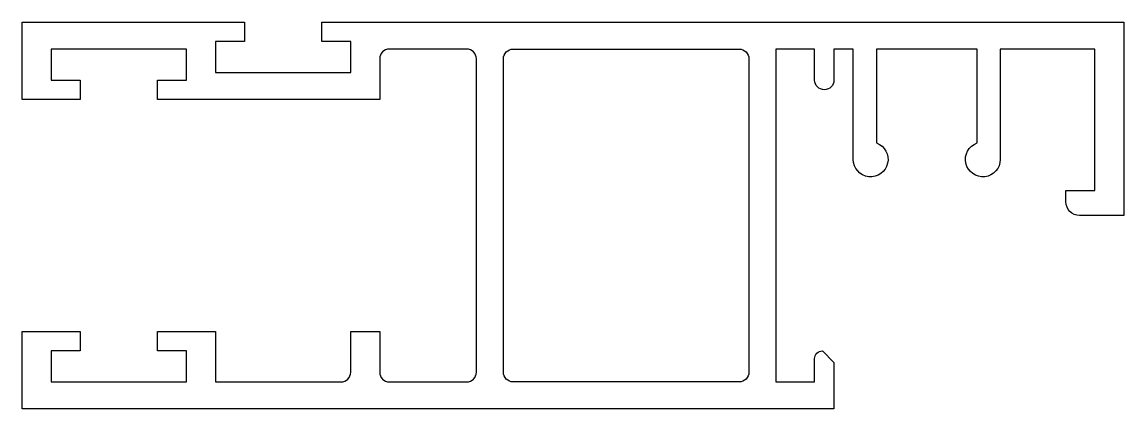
# Model space of a CAD drawing. Extents: x 221.7 to 278.7, y 252.6 to 272.6.
import ezdxf

# ---------------------------------------------------------------- set-up
doc = ezdxf.new("R2010")
doc.units = 0
doc.layers.add('ANA', color=220, linetype='CONTINUOUS')

msp = doc.modelspace()

# ---------------------------------------------------------------- linework, layer by layer
at = {"layer": 'ANA'}
for points in [[(224.654, 255.575), (223.154, 255.575), (223.154, 253.975), (230.154, 253.975), (230.154, 255.575), (228.654, 255.575), (228.654, 256.575), (231.654, 256.575), (231.654, 253.975), (238.154, 253.975, 0.414214), (238.654, 254.475), (238.654, 256.575), (240.154, 256.575), (240.154, 254.475, 0.414214), (240.654, 253.975), (244.654, 253.975, 0.414214), (245.154, 254.475), (245.154, 270.675, 0.414214), (244.654, 271.175), (240.654, 271.175, 0.414214), (240.154, 270.675), (240.154, 268.575), (228.654, 268.575), (228.654, 269.575), (230.154, 269.575), (230.154, 271.175), (223.154, 271.175), (223.154, 269.575), (224.654, 269.575), (224.654, 268.575), (221.654, 268.575), (221.654, 272.575), (233.154, 272.575), (233.154, 271.575), (231.654, 271.575), (231.654, 269.975), (238.654, 269.975), (238.654, 271.575), (237.154, 271.575), (237.154, 272.575), (278.654, 272.575), (278.654, 262.575), (276.354, 262.575, -0.414214), (275.654, 263.275), (275.654, 263.875), (277.154, 263.875), (277.154, 271.175), (272.254, 271.175), (272.254, 265.475, -1.931852), (271.054, 266.323), (271.054, 271.175), (265.854, 271.175), (265.854, 266.323, -1.931852), (264.654, 265.475), (264.654, 271.175), (263.654, 271.175), (263.654, 269.575, -1), (262.654, 269.575), (262.654, 271.175), (260.654, 271.175), (260.654, 253.975), (262.654, 253.975), (262.654, 255.175, -0.414214), (263.054, 255.575), (263.654, 254.975), (263.654, 252.575), (221.654, 252.575), (221.654, 256.575), (224.654, 256.575)], [(247.054, 253.975, -0.414214), (246.554, 254.475), (246.554, 270.675, -0.414214), (247.054, 271.175), (258.754, 271.175, -0.414214), (259.254, 270.675), (259.254, 254.475, -0.414214), (258.754, 253.975)]]:
    msp.add_lwpolyline(points, format="xyb", close=True, dxfattribs=at)

doc.saveas('drawing.dxf')
